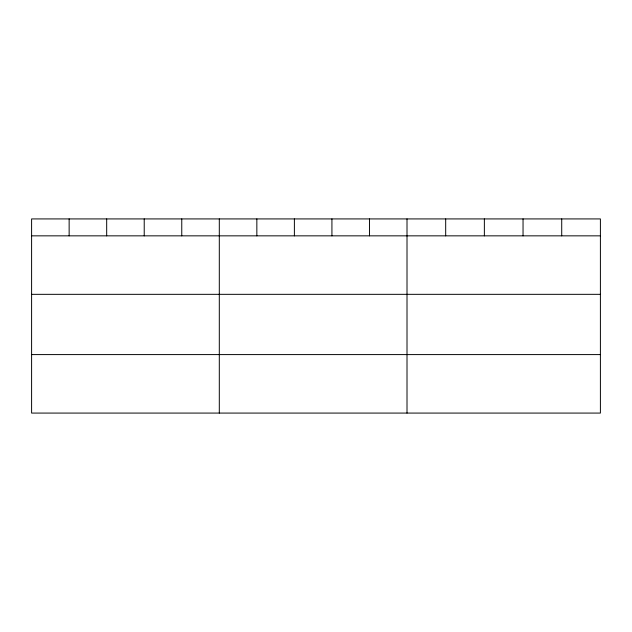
<?xml version="1.0" encoding="UTF-8"?>
<svg xmlns="http://www.w3.org/2000/svg" width="632" height="632" viewBox="0 0 632 632"><rect width="100%" height="100%" fill="white"/><g stroke="black" fill="none" stroke-linecap="round" stroke-linejoin="round"><path stroke-width="0.95" d="M600.4 235.847L600.4 413.075L31.6 413.075L31.6 218.925L600.4 218.925L600.4 235.847L31.6 235.847M31.6 294.33L600.4 294.33M31.6 354.592L600.4 354.592M561.722 218.925L561.722 235.847M523.043 218.925L523.043 235.847M484.365 218.925L484.365 235.847M445.686 218.925L445.686 235.847M407.008 218.925L407.008 413.075M369.467 218.925L369.467 235.847M331.926 218.925L331.926 235.847M294.386 218.925L294.386 235.847M256.845 218.925L256.845 235.847M219.304 218.925L219.304 413.075M181.763 218.925L181.763 235.847M144.222 218.925L144.222 235.847M106.682 218.925L106.682 235.847M69.141 218.925L69.141 235.847"/></g></svg>
